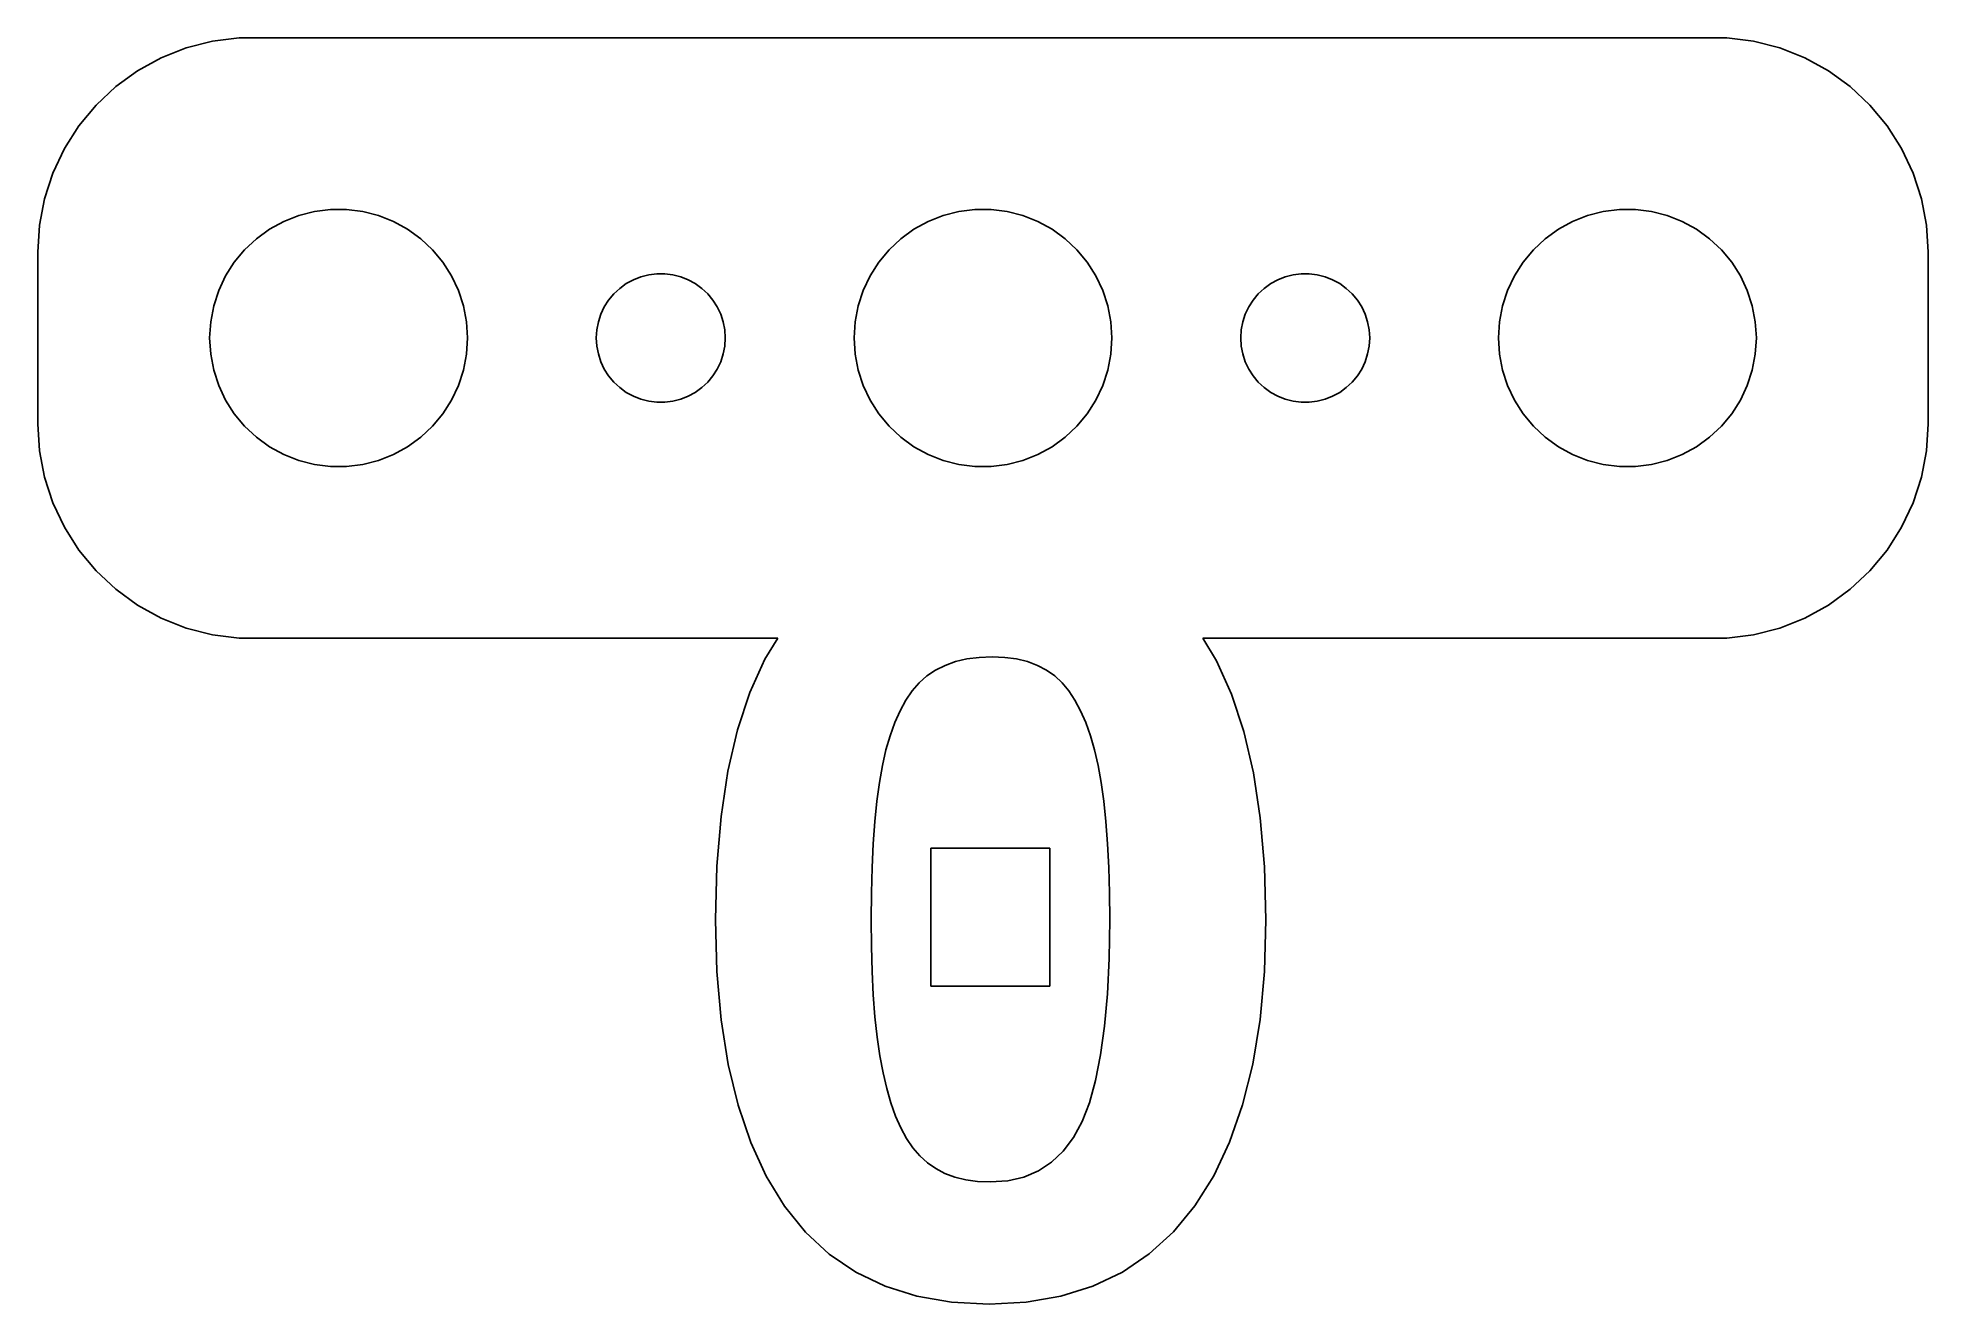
# Model space of a CAD drawing. Header units: metres. Extents: x -22 to 22, y -22.5 to 7.
import ezdxf

# ---------------------------------------------------------------- set-up
doc = ezdxf.new("R2010")
doc.units = ezdxf.units.M

msp = doc.modelspace()

# ---------------------------------------------------------------- linework, layer by layer
for p, q in [((-18.5451, 6.75528), (-19.1289, 6.52412)), ((-17.9369, 6.91142), (-18.5451, 6.75528)), ((-17.3139, 6.99013), (-17.9369, 6.91142)), ((17.3139, 6.99013), (-17.3139, 6.99013)), ((17.9369, 6.91142), (17.3139, 6.99013)), ((18.5451, 6.75528), (17.9369, 6.91142)), ((19.1289, 6.52412), (18.5451, 6.75528)), ((-19.6791, 6.22163), (-20.1871, 5.85255)), ((-19.1289, 6.52412), (-19.6791, 6.22163)), ((19.6791, 6.22163), (19.1289, 6.52412)), ((20.1871, 5.85255), (19.6791, 6.22163)), ((-20.1871, 5.85255), (-20.6448, 5.42273)), ((20.6448, 5.42273), (20.1871, 5.85255)), ((-20.6448, 5.42273), (-21.0451, 4.93892)), ((21.0451, 4.93892), (20.6448, 5.42273)), ((-21.0451, 4.93892), (-21.3815, 4.40877)), ((21.3815, 4.40877), (21.0451, 4.93892)), ((-21.3815, 4.40877), (-21.6489, 3.84062)), ((21.6489, 3.84062), (21.3815, 4.40877)), ((-21.6489, 3.84062), (-21.8429, 3.24344)), ((21.8429, 3.24344), (21.6489, 3.84062)), ((-21.8429, 3.24344), (-21.9606, 2.62666)), ((21.9606, 2.62666), (21.8429, 3.24344)), ((-16.6075, 2.53297), (-16.2773, 2.71448)), ((-16.2773, 2.71448), (-15.927, 2.85316)), ((-15.927, 2.85316), (-15.5621, 2.94685)), ((-15.5621, 2.94685), (-15.1884, 2.99408)), ((-15.1884, 2.99408), (-14.8116, 2.99408)), ((-14.8116, 2.99408), (-14.4379, 2.94685)), ((-14.4379, 2.94685), (-14.0729, 2.85316)), ((-14.0729, 2.85316), (-13.7227, 2.71448)), ((-13.7227, 2.71448), (-13.3925, 2.53297)), ((-1.60747, 2.53297), (-1.27733, 2.71448)), ((-1.27733, 2.71448), (-0.927048, 2.85316)), ((-0.927048, 2.85316), (-0.562134, 2.94685)), ((-0.562134, 2.94685), (-0.18837, 2.99408)), ((-0.18837, 2.99408), (0.18837, 2.99408)), ((0.18837, 2.99408), (0.562134, 2.94685)), ((0.562134, 2.94685), (0.927048, 2.85316)), ((0.927048, 2.85316), (1.27733, 2.71448)), ((1.27733, 2.71448), (1.60747, 2.53297)), ((13.3925, 2.53297), (13.7227, 2.71448)), ((13.7227, 2.71448), (14.0729, 2.85316)), ((14.0729, 2.85316), (14.4379, 2.94685)), ((14.4379, 2.94685), (14.8116, 2.99408)), ((14.8116, 2.99408), (15.1884, 2.99408)), ((15.1884, 2.99408), (15.5621, 2.94685)), ((15.5621, 2.94685), (15.927, 2.85316)), ((15.927, 2.85316), (16.2773, 2.71448)), ((16.2773, 2.71448), (16.6075, 2.53297)), ((-21.9606, 2.62666), (-22, 2)), ((-17.1869, 2.05363), (-16.9123, 2.31154)), ((-16.9123, 2.31154), (-16.6075, 2.53297)), ((-13.3925, 2.53297), (-13.0877, 2.31154)), ((-13.0877, 2.31154), (-12.8131, 2.05363)), ((-2.1869, 2.05363), (-1.91226, 2.31154)), ((-1.91226, 2.31154), (-1.60747, 2.53297)), ((1.60747, 2.53297), (1.91226, 2.31154)), ((1.91226, 2.31154), (2.1869, 2.05363)), ((12.8131, 2.05363), (13.0877, 2.31154)), ((13.0877, 2.31154), (13.3925, 2.53297)), ((16.6075, 2.53297), (16.9123, 2.31154)), ((16.9123, 2.31154), (17.1869, 2.05363)), ((22, 2), (21.9606, 2.62666)), ((-22, 2), (-22, -2)), ((-17.6289, 1.44525), (-17.427, 1.76335)), ((-17.427, 1.76335), (-17.1869, 2.05363)), ((-12.8131, 2.05363), (-12.5729, 1.76335)), ((-12.5729, 1.76335), (-12.3711, 1.44525)), ((-2.62891, 1.44525), (-2.42705, 1.76335)), ((-2.42705, 1.76335), (-2.1869, 2.05363)), ((2.1869, 2.05363), (2.42705, 1.76335)), ((2.42705, 1.76335), (2.62891, 1.44525)), ((12.3711, 1.44525), (12.5729, 1.76335)), ((12.5729, 1.76335), (12.8131, 2.05363)), ((17.1869, 2.05363), (17.427, 1.76335)), ((17.427, 1.76335), (17.6289, 1.44525)), ((22, -2), (22, 2)), ((-17.7893, 1.10437), (-17.6289, 1.44525)), ((-12.3711, 1.44525), (-12.2107, 1.10437)), ((-8.30373, 1.26648), (-8.13866, 1.35724)), ((-8.13866, 1.35724), (-7.96352, 1.42657)), ((-7.96352, 1.42657), (-7.78107, 1.47342)), ((-7.78107, 1.47342), (-7.59418, 1.49704)), ((-7.59418, 1.49704), (-7.40581, 1.49704)), ((-7.40581, 1.49704), (-7.21892, 1.47342)), ((-7.21892, 1.47342), (-7.03647, 1.42657)), ((-7.03647, 1.42657), (-6.86133, 1.35724)), ((-6.86133, 1.35724), (-6.69626, 1.26648)), ((-2.78932, 1.10437), (-2.62891, 1.44525)), ((2.62891, 1.44525), (2.78932, 1.10437)), ((6.69626, 1.26648), (6.86133, 1.35724)), ((6.86133, 1.35724), (7.03647, 1.42657)), ((7.03647, 1.42657), (7.21892, 1.47342)), ((7.21892, 1.47342), (7.40581, 1.49704)), ((7.40581, 1.49704), (7.59418, 1.49704)), ((7.59418, 1.49704), (7.78107, 1.47342)), ((7.78107, 1.47342), (7.96352, 1.42657)), ((7.96352, 1.42657), (8.13866, 1.35724)), ((8.13866, 1.35724), (8.30373, 1.26648)), ((12.2107, 1.10437), (12.3711, 1.44525)), ((17.6289, 1.44525), (17.7893, 1.10437)), ((-17.9057, 0.746063), (-17.7893, 1.10437)), ((-12.2107, 1.10437), (-12.0942, 0.746063)), ((-8.81445, 0.722626), (-8.71352, 0.881668)), ((-8.71352, 0.881668), (-8.59344, 1.02681)), ((-8.59344, 1.02681), (-8.45613, 1.15576)), ((-8.45613, 1.15576), (-8.30373, 1.26648)), ((-6.69626, 1.26648), (-6.54385, 1.15576)), ((-6.54385, 1.15576), (-6.40654, 1.02681)), ((-6.40654, 1.02681), (-6.28647, 0.881668)), ((-6.28647, 0.881668), (-6.18553, 0.722626)), ((-2.90575, 0.746063), (-2.78932, 1.10437)), ((2.78932, 1.10437), (2.90575, 0.746063)), ((6.18553, 0.722626), (6.28647, 0.881668)), ((6.28647, 0.881668), (6.40654, 1.02681)), ((6.40654, 1.02681), (6.54385, 1.15576)), ((6.54385, 1.15576), (6.69626, 1.26648)), ((8.30373, 1.26648), (8.45613, 1.15576)), ((8.45613, 1.15576), (8.59344, 1.02681)), ((8.59344, 1.02681), (8.71352, 0.881668)), ((8.71352, 0.881668), (8.81445, 0.722626)), ((12.0942, 0.746063), (12.2107, 1.10437)), ((17.7893, 1.10437), (17.9057, 0.746063)), ((-17.9763, 0.375992), (-17.9057, 0.746063)), ((-12.0942, 0.746063), (-12.0237, 0.375992)), ((-8.95287, 0.373032), (-8.89465, 0.552185)), ((-8.89465, 0.552185), (-8.81445, 0.722626)), ((-6.18553, 0.722626), (-6.10533, 0.552185)), ((-6.10533, 0.552185), (-6.04712, 0.373032)), ((-2.97633, 0.375992), (-2.90575, 0.746063)), ((2.90575, 0.746063), (2.97633, 0.375992)), ((6.04712, 0.373032), (6.10533, 0.552185)), ((6.10533, 0.552185), (6.18553, 0.722626)), ((8.81445, 0.722626), (8.89465, 0.552185)), ((8.89465, 0.552185), (8.95287, 0.373032)), ((12.0237, 0.375992), (12.0942, 0.746063)), ((17.9057, 0.746063), (17.9763, 0.375992)), ((-18, 0), (-17.9763, 0.375992)), ((-17.9763, -0.375992), (-18, 0)), ((-12.0237, 0.375992), (-12, 0)), ((-12, 0), (-12.0237, -0.375992)), ((-9, 0), (-8.98816, 0.187988)), ((-8.98816, -0.187988), (-9, 0)), ((-8.98816, 0.187988), (-8.95287, 0.373032)), ((-6.04712, 0.373032), (-6.01183, 0.187988)), ((-6.01183, 0.187988), (-6, 0)), ((-6, 0), (-6.01183, -0.187988)), ((-3, 0), (-2.97633, 0.375992)), ((-2.97633, -0.375992), (-3, 0)), ((2.97633, 0.375992), (3, 0)), ((3, 0), (2.97633, -0.375992)), ((6, 0), (6.01183, 0.187988)), ((6.01183, -0.187988), (6, 0)), ((6.01183, 0.187988), (6.04712, 0.373032)), ((8.95287, 0.373032), (8.98816, 0.187988)), ((8.98816, 0.187988), (9, 0)), ((9, 0), (8.98816, -0.187988)), ((12, 0), (12.0237, 0.375992)), ((12.0237, -0.375992), (12, 0)), ((17.9763, 0.375992), (18, 0)), ((18, 0), (17.9763, -0.375992)), ((-17.9057, -0.746063), (-17.9763, -0.375992)), ((-12.0237, -0.375992), (-12.0942, -0.746063)), ((-8.95287, -0.373032), (-8.98816, -0.187988)), ((-8.89465, -0.552185), (-8.95287, -0.373032)), ((-6.04712, -0.373032), (-6.10533, -0.552185)), ((-6.01183, -0.187988), (-6.04712, -0.373032)), ((-2.90575, -0.746063), (-2.97633, -0.375992)), ((2.97633, -0.375992), (2.90575, -0.746063)), ((6.04712, -0.373032), (6.01183, -0.187988)), ((6.10533, -0.552185), (6.04712, -0.373032)), ((8.95287, -0.373032), (8.89465, -0.552185)), ((8.98816, -0.187988), (8.95287, -0.373032)), ((12.0942, -0.746063), (12.0237, -0.375992)), ((17.9763, -0.375992), (17.9057, -0.746063)), ((-17.7893, -1.10437), (-17.9057, -0.746063)), ((-12.0942, -0.746063), (-12.2107, -1.10437)), ((-8.81445, -0.722626), (-8.89465, -0.552185)), ((-8.71352, -0.881668), (-8.81445, -0.722626)), ((-6.18553, -0.722626), (-6.28647, -0.881668)), ((-6.10533, -0.552185), (-6.18553, -0.722626)), ((-2.78932, -1.10437), (-2.90575, -0.746063)), ((2.90575, -0.746063), (2.78932, -1.10437)), ((6.18553, -0.722626), (6.10533, -0.552185)), ((6.28647, -0.881668), (6.18553, -0.722626)), ((8.81445, -0.722626), (8.71352, -0.881668)), ((8.89465, -0.552185), (8.81445, -0.722626)), ((12.2107, -1.10437), (12.0942, -0.746063)), ((17.9057, -0.746063), (17.7893, -1.10437)), ((-17.6289, -1.44525), (-17.7893, -1.10437)), ((-12.2107, -1.10437), (-12.3711, -1.44525)), ((-8.59344, -1.02681), (-8.71352, -0.881668)), ((-8.45613, -1.15576), (-8.59344, -1.02681)), ((-8.30373, -1.26648), (-8.45613, -1.15576)), ((-8.13866, -1.35724), (-8.30373, -1.26648)), ((-6.69626, -1.26648), (-6.86133, -1.35724)), ((-6.54385, -1.15576), (-6.69626, -1.26648)), ((-6.40654, -1.02681), (-6.54385, -1.15576)), ((-6.28647, -0.881668), (-6.40654, -1.02681)), ((-2.62891, -1.44525), (-2.78932, -1.10437)), ((2.78932, -1.10437), (2.62891, -1.44525)), ((6.40654, -1.02681), (6.28647, -0.881668)), ((6.54385, -1.15576), (6.40654, -1.02681)), ((6.69626, -1.26648), (6.54385, -1.15576)), ((6.86133, -1.35724), (6.69626, -1.26648)), ((8.30373, -1.26648), (8.13866, -1.35724)), ((8.45613, -1.15576), (8.30373, -1.26648)), ((8.59344, -1.02681), (8.45613, -1.15576)), ((8.71352, -0.881668), (8.59344, -1.02681)), ((12.3711, -1.44525), (12.2107, -1.10437)), ((17.7893, -1.10437), (17.6289, -1.44525)), ((-17.427, -1.76335), (-17.6289, -1.44525)), ((-12.3711, -1.44525), (-12.5729, -1.76335)), ((-7.96352, -1.42657), (-8.13866, -1.35724)), ((-7.78107, -1.47342), (-7.96352, -1.42657)), ((-7.59418, -1.49704), (-7.78107, -1.47342)), ((-7.40581, -1.49704), (-7.59418, -1.49704)), ((-7.21892, -1.47342), (-7.40581, -1.49704)), ((-7.03647, -1.42657), (-7.21892, -1.47342)), ((-6.86133, -1.35724), (-7.03647, -1.42657)), ((-2.42705, -1.76335), (-2.62891, -1.44525)), ((2.62891, -1.44525), (2.42705, -1.76335)), ((7.03647, -1.42657), (6.86133, -1.35724)), ((7.21892, -1.47342), (7.03647, -1.42657)), ((7.40581, -1.49704), (7.21892, -1.47342)), ((7.59418, -1.49704), (7.40581, -1.49704)), ((7.78107, -1.47342), (7.59418, -1.49704)), ((7.96352, -1.42657), (7.78107, -1.47342)), ((8.13866, -1.35724), (7.96352, -1.42657)), ((12.5729, -1.76335), (12.3711, -1.44525)), ((17.6289, -1.44525), (17.427, -1.76335)), ((-22, -2), (-21.9606, -2.62666)), ((-17.1869, -2.05363), (-17.427, -1.76335)), ((-16.9123, -2.31154), (-17.1869, -2.05363)), ((-12.8131, -2.05363), (-13.0877, -2.31154)), ((-12.5729, -1.76335), (-12.8131, -2.05363)), ((-2.1869, -2.05363), (-2.42705, -1.76335)), ((-1.91226, -2.31154), (-2.1869, -2.05363)), ((2.1869, -2.05363), (1.91226, -2.31154)), ((2.42705, -1.76335), (2.1869, -2.05363)), ((12.8131, -2.05363), (12.5729, -1.76335)), ((13.0877, -2.31154), (12.8131, -2.05363)), ((17.1869, -2.05363), (16.9123, -2.31154)), ((17.427, -1.76335), (17.1869, -2.05363)), ((21.9606, -2.62666), (22, -2)), ((-21.9606, -2.62666), (-21.8429, -3.24344)), ((-16.6075, -2.53297), (-16.9123, -2.31154)), ((-16.2773, -2.71448), (-16.6075, -2.53297)), ((-13.3925, -2.53297), (-13.7227, -2.71448)), ((-13.0877, -2.31154), (-13.3925, -2.53297)), ((-1.60747, -2.53297), (-1.91226, -2.31154)), ((-1.27733, -2.71448), (-1.60747, -2.53297)), ((1.60747, -2.53297), (1.27733, -2.71448)), ((1.91226, -2.31154), (1.60747, -2.53297)), ((13.3925, -2.53297), (13.0877, -2.31154)), ((13.7227, -2.71448), (13.3925, -2.53297)), ((16.6075, -2.53297), (16.2773, -2.71448)), ((16.9123, -2.31154), (16.6075, -2.53297)), ((21.8429, -3.24344), (21.9606, -2.62666)), ((-15.927, -2.85316), (-16.2773, -2.71448)), ((-15.5621, -2.94685), (-15.927, -2.85316)), ((-15.1884, -2.99408), (-15.5621, -2.94685)), ((-14.8116, -2.99408), (-15.1884, -2.99408)), ((-14.4379, -2.94685), (-14.8116, -2.99408)), ((-14.0729, -2.85316), (-14.4379, -2.94685)), ((-13.7227, -2.71448), (-14.0729, -2.85316)), ((-0.927048, -2.85316), (-1.27733, -2.71448)), ((-0.562134, -2.94685), (-0.927048, -2.85316)), ((-0.18837, -2.99408), (-0.562134, -2.94685)), ((0.18837, -2.99408), (-0.18837, -2.99408)), ((0.562134, -2.94685), (0.18837, -2.99408)), ((0.927048, -2.85316), (0.562134, -2.94685)), ((1.27733, -2.71448), (0.927048, -2.85316)), ((14.0729, -2.85316), (13.7227, -2.71448)), ((14.4379, -2.94685), (14.0729, -2.85316)), ((14.8116, -2.99408), (14.4379, -2.94685)), ((15.1884, -2.99408), (14.8116, -2.99408)), ((15.5621, -2.94685), (15.1884, -2.99408)), ((15.927, -2.85316), (15.5621, -2.94685)), ((16.2773, -2.71448), (15.927, -2.85316)), ((-21.8429, -3.24344), (-21.6489, -3.84062)), ((21.6489, -3.84062), (21.8429, -3.24344)), ((-21.6489, -3.84062), (-21.3815, -4.40877)), ((21.3815, -4.40877), (21.6489, -3.84062)), ((-21.3815, -4.40877), (-21.0451, -4.93892)), ((21.0451, -4.93892), (21.3815, -4.40877)), ((-21.0451, -4.93892), (-20.6448, -5.42273)), ((20.6448, -5.42273), (21.0451, -4.93892)), ((-20.6448, -5.42273), (-20.1871, -5.85255)), ((20.1871, -5.85255), (20.6448, -5.42273)), ((-20.1871, -5.85255), (-19.6791, -6.22163)), ((19.6791, -6.22163), (20.1871, -5.85255)), ((-19.6791, -6.22163), (-19.1289, -6.52412)), ((-19.1289, -6.52412), (-18.5451, -6.75528)), ((18.5451, -6.75528), (19.1289, -6.52412)), ((19.1289, -6.52412), (19.6791, -6.22163)), ((-18.5451, -6.75528), (-17.9369, -6.91142)), ((-17.9369, -6.91142), (-17.3139, -6.99013)), ((-17.3139, -6.99013), (-4.77545, -6.99013)), ((-4.77545, -6.99013), (-5.07483, -7.47943)), ((5.43671, -7.51894), (5.11786, -6.99013)), ((5.11786, -6.99013), (17.3139, -6.99013)), ((17.3139, -6.99013), (17.9369, -6.91142)), ((17.9369, -6.91142), (18.5451, -6.75528)), ((-5.07483, -7.47943), (-5.42624, -8.25316)), ((-0.637878, -7.53676), (-0.373886, -7.47496)), ((-0.373886, -7.47496), (-0.088852, -7.4379)), ((-0.088852, -7.4379), (0.217209, -7.42554)), ((0.217209, -7.42554), (0.509094, -7.4379)), ((0.509094, -7.4379), (0.780991, -7.47496)), ((0.780991, -7.47496), (1.03288, -7.53676)), ((-1.48347, -8.03107), (-1.30363, -7.87041)), ((-1.30363, -7.87041), (-1.10275, -7.73448)), ((-1.10275, -7.73448), (-0.880844, -7.62326)), ((-0.880844, -7.62326), (-0.637878, -7.53676)), ((1.03288, -7.53676), (1.2648, -7.62326)), ((1.2648, -7.62326), (1.47672, -7.73448)), ((1.47672, -7.73448), (1.66864, -7.87041)), ((1.66864, -7.87041), (1.84056, -8.03107)), ((5.78673, -8.29593), (5.43671, -7.51894)), ((-5.42624, -8.25316), (-5.71376, -9.1218)), ((-1.7953, -8.43546), (-1.64609, -8.21866)), ((-1.64609, -8.21866), (-1.48347, -8.03107)), ((1.84056, -8.03107), (1.99651, -8.21866)), ((1.99651, -8.21866), (2.14035, -8.43546)), ((6.0731, -9.16389), (5.78673, -8.29593)), ((-2.05353, -8.95662), (-1.93112, -8.68144)), ((-1.93112, -8.68144), (-1.7953, -8.43546)), ((2.14035, -8.43546), (2.27209, -8.68144)), ((2.27209, -8.68144), (2.39174, -8.95662)), ((-5.71376, -9.1218), (-5.93739, -10.0854)), ((-2.16255, -9.26099), (-2.05353, -8.95662)), ((2.39174, -8.95662), (2.49928, -9.26099)), ((6.29584, -10.1228), (6.0731, -9.16389)), ((-2.34036, -9.95728), (-2.25816, -9.59454)), ((-2.25816, -9.59454), (-2.16255, -9.26099)), ((2.49928, -9.26099), (2.59473, -9.59454)), ((2.59473, -9.59454), (2.67809, -9.95728)), ((-5.93739, -10.0854), (-6.09714, -11.1439)), ((-2.41043, -10.3539), (-2.34036, -9.95728)), ((2.67809, -9.95728), (2.74992, -10.3539)), ((-2.46973, -10.7893), (-2.41043, -10.3539)), ((2.74992, -10.3539), (2.8107, -10.7893)), ((6.45493, -11.1728), (6.29584, -10.1228)), ((-2.51823, -11.2632), (-2.46973, -10.7893)), ((2.8107, -10.7893), (2.86043, -11.2632)), ((-6.09714, -11.1439), (-6.19298, -12.2973)), ((-2.55597, -11.7758), (-2.51823, -11.2632)), ((2.86043, -11.2632), (2.89911, -11.7758)), ((6.55038, -12.3137), (6.45493, -11.1728)), ((-2.58292, -12.3271), (-2.55597, -11.7758)), ((2.89911, -11.7758), (2.92673, -12.3271)), ((-6.19298, -12.2973), (-6.22491, -13.5456)), ((1.55728, -11.8835), (-1.21291, -11.8835)), ((-1.21291, -11.8835), (-1.21291, -15.0917)), ((1.55728, -15.0917), (1.55728, -11.8835)), ((6.5822, -13.5456), (6.55038, -12.3137)), ((-2.59908, -12.9171), (-2.58292, -12.3271)), ((2.92673, -12.3271), (2.94331, -12.9171)), ((-2.60448, -13.5456), (-2.59908, -12.9171)), ((2.94331, -12.9171), (2.94884, -13.5456)), ((-6.22491, -13.5456), (-6.19218, -14.7545)), ((-2.59882, -14.1675), (-2.60448, -13.5456)), ((2.94884, -13.5456), (2.93568, -14.4494)), ((6.54855, -14.7512), (6.5822, -13.5456)), ((-2.58186, -14.752), (-2.59882, -14.1675)), ((2.93568, -14.4494), (2.89624, -15.2758)), ((-6.19218, -14.7545), (-6.09398, -15.8779)), ((-2.55359, -15.2992), (-2.58186, -14.752)), ((6.44757, -15.8721), (6.54855, -14.7512)), ((-2.51401, -15.809), (-2.55359, -15.2992)), ((-1.21291, -15.0917), (1.55728, -15.0917)), ((2.89624, -15.2758), (2.83049, -16.025)), ((-2.46313, -16.2815), (-2.51401, -15.809)), ((-6.09398, -15.8779), (-5.93031, -16.9159)), ((2.83049, -16.025), (2.73845, -16.6968)), ((6.2793, -16.9084), (6.44757, -15.8721)), ((-2.40094, -16.7167), (-2.46313, -16.2815)), ((-2.32745, -17.1146), (-2.40094, -16.7167)), ((2.73845, -16.6968), (2.62012, -17.2913)), ((-5.93031, -16.9159), (-5.70117, -17.8684)), ((-2.24213, -17.479), (-2.32745, -17.1146)), ((6.04369, -17.86), (6.2793, -16.9084)), ((-2.14444, -17.814), (-2.24213, -17.479)), ((2.62012, -17.2913), (2.47548, -17.8086)), ((-5.70117, -17.8684), (-5.40657, -18.7355)), ((-2.03441, -18.1195), (-2.14444, -17.814)), ((2.47548, -17.8086), (2.30455, -18.2485)), ((5.74078, -18.7269), (6.04369, -17.86)), ((-1.91202, -18.3956), (-2.03441, -18.1195)), ((-1.77728, -18.6423), (-1.91202, -18.3956)), ((2.30455, -18.2485), (2.1031, -18.6211)), ((-5.40657, -18.7355), (-5.04648, -19.5171)), ((-1.63019, -18.8595), (-1.77728, -18.6423)), ((-1.47073, -19.0473), (-1.63019, -18.8595)), ((2.1031, -18.6211), (1.86697, -18.9363)), ((5.37054, -19.5092), (5.74078, -18.7269)), ((-1.29533, -19.2079), (-1.47073, -19.0473)), ((-1.10046, -19.3438), (-1.29533, -19.2079)), ((-0.886139, -19.4551), (-1.10046, -19.3438)), ((1.59613, -19.1942), (1.29057, -19.3949)), ((1.86697, -18.9363), (1.59613, -19.1942)), ((-5.04648, -19.5171), (-4.62094, -20.2133)), ((-0.652359, -19.5416), (-0.886139, -19.4551)), ((-0.399124, -19.6034), (-0.652359, -19.5416)), ((-0.126419, -19.6404), (-0.399124, -19.6034)), ((0.16571, -19.6528), (-0.126419, -19.6404)), ((0.575378, -19.6241), (0.16571, -19.6528)), ((0.950333, -19.5382), (0.575378, -19.6241)), ((1.29057, -19.3949), (0.950333, -19.5382)), ((4.933, -20.2068), (5.37054, -19.5092)), ((-4.62094, -20.2133), (-4.13092, -20.82)), ((4.4313, -20.8153), (4.933, -20.2068)), ((-4.13092, -20.82), (-3.57755, -21.3334)), ((3.86859, -21.3301), (4.4313, -20.8153)), ((-3.57755, -21.3334), (-2.96078, -21.7534)), ((3.24486, -21.7513), (3.86859, -21.3301)), ((-2.96078, -21.7534), (-2.28067, -22.0801)), ((2.56013, -22.0789), (3.24486, -21.7513)), ((-2.28067, -22.0801), (-1.53719, -22.3134)), ((-1.53719, -22.3134), (-0.730331, -22.4535)), ((1.00763, -22.4533), (1.81439, -22.3129)), ((1.81439, -22.3129), (2.56013, -22.0789)), ((-0.730331, -22.4535), (0.139877, -22.5001)), ((0.139877, -22.5001), (1.00763, -22.4533))]:
    msp.add_line(p, q)

doc.saveas('drawing.dxf')
